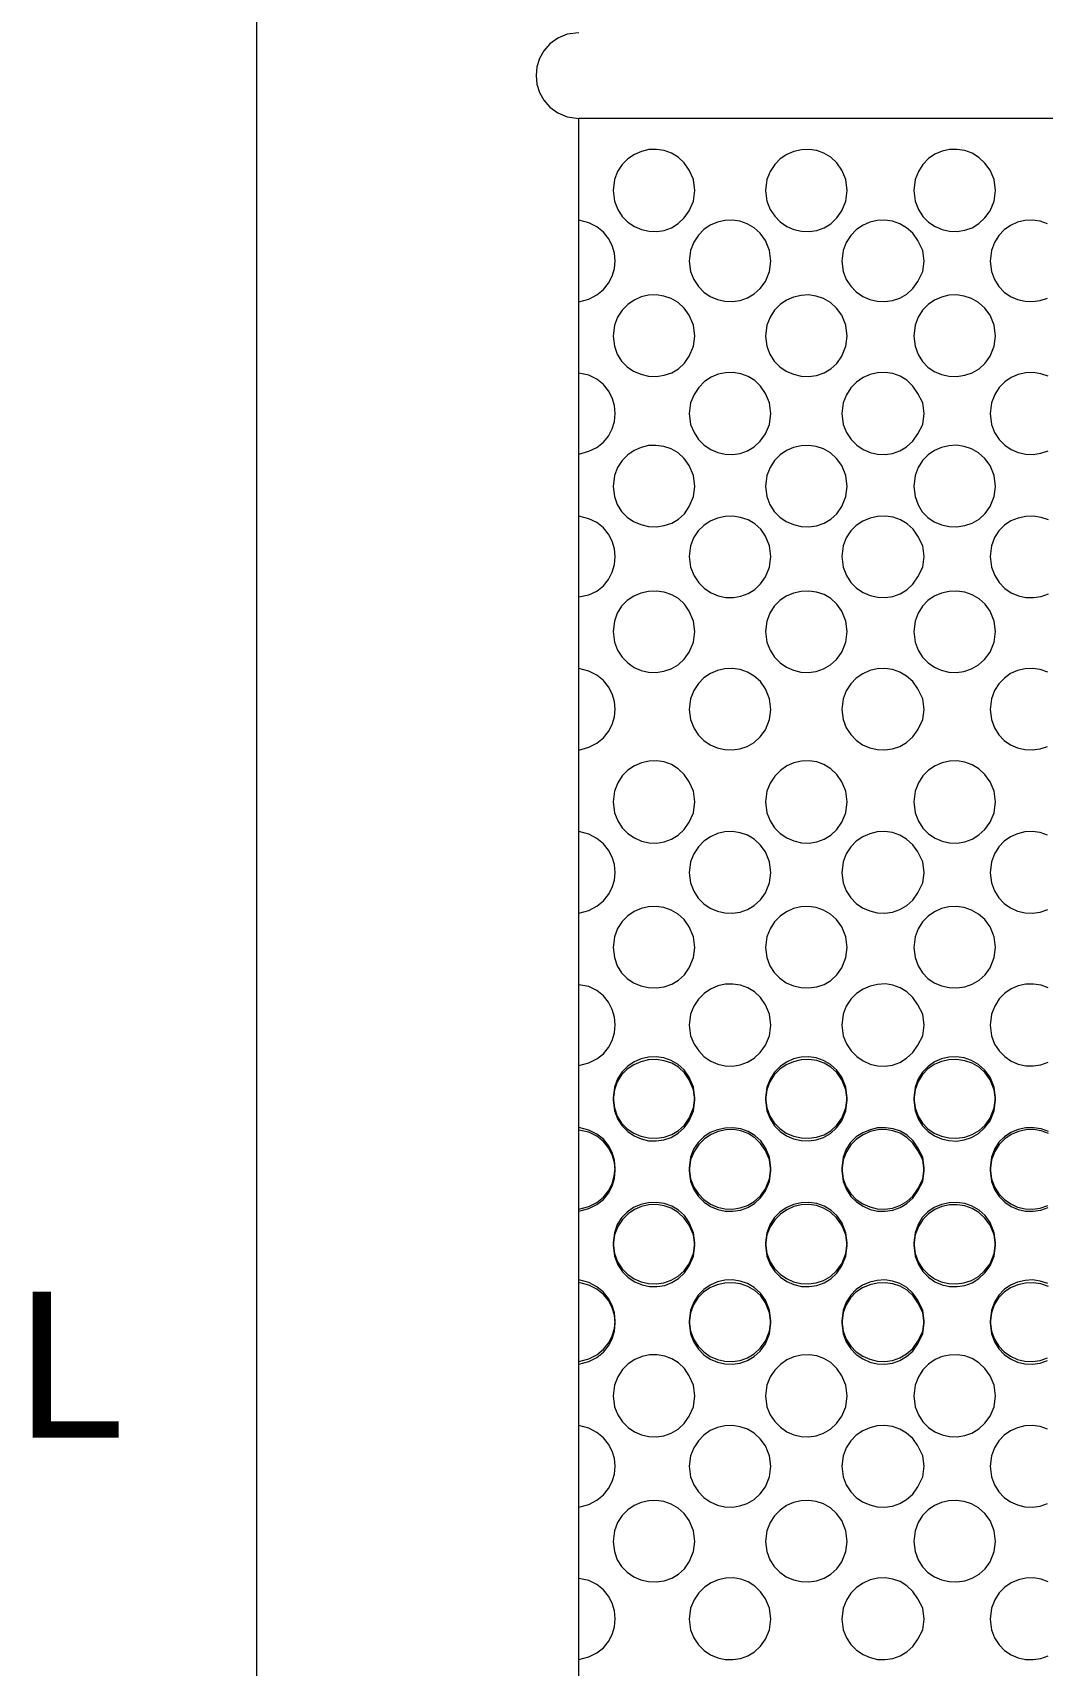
# Model space of a CAD drawing. Extents: x 0 to 239, y -13 to 254.
# Drawn here: x 70.7 to 120.5, y 114 to 194.6 of the extents above; entities that cross this region are included whole.
import ezdxf

# ---------------------------------------------------------------- set-up
doc = ezdxf.new("R2010")
doc.units = 0
doc.layers.add('GEOMETRY', color=7, linetype='Continuous')
doc.layers.add('TEXT', color=7, linetype='Continuous')

msp = doc.modelspace()

# ---------------------------------------------------------------- linework, layer by layer
at = {"layer": 'GEOMETRY', "lineweight": 13}
msp.add_lwpolyline([(81.693, 220.512), (81.693, 19.243)], dxfattribs=at)
at = {"layer": 'GEOMETRY', "lineweight": 20}
for points in [[(97.59, 194.573), (97.025, 194.505), (96.555, 194.296), (96.172, 194.015), (95.873, 193.676), (95.66, 193.295), (95.532, 192.885), (95.489, 192.461), (95.532, 192.036), (95.66, 191.626), (95.873, 191.245), (96.172, 190.906), (96.555, 190.624), (97.025, 190.414), (97.59, 190.347)], [(97.59, 190.348), (168.127, 190.348), (168.701, 190.439), (169.19, 190.641), (169.59, 190.935), (169.898, 191.3), (170.111, 191.719), (170.226, 192.171), (170.24, 192.637), (170.151, 193.098), (169.954, 193.535), (169.648, 193.928), (169.228, 194.258), (168.693, 194.505), (168.127, 194.574)], [(168.127, 190.348), (168.127, 24.864), (170.222, 24.864), (170.222, 19.244), (95.726, 19.244), (95.726, 24.864), (97.59, 24.864), (97.59, 190.348)], [(97.59, 181.303), (98.088, 181.435), (98.485, 181.639), (98.81, 181.903), (99.064, 182.214), (99.245, 182.561), (99.353, 182.932), (99.39, 183.315), (99.354, 183.697), (99.246, 184.068), (99.065, 184.415), (98.812, 184.726), (98.486, 184.989), (98.088, 185.193), (97.59, 185.326)], [(120.712, 185.149), (120.347, 185.273), (119.971, 185.325), (119.596, 185.307), (119.231, 185.221), (118.887, 185.068), (118.576, 184.851), (118.308, 184.571), (118.093, 184.23), (117.943, 183.829), (117.876, 183.299), (117.943, 182.799), (118.093, 182.399), (118.308, 182.058), (118.576, 181.778), (118.888, 181.561), (119.232, 181.409), (119.598, 181.323), (119.974, 181.306), (120.349, 181.358), (120.714, 181.482)], [(97.59, 173.786), (98.088, 173.921), (98.486, 174.111), (98.812, 174.367), (99.065, 174.676), (99.245, 175.024), (99.352, 175.4), (99.387, 175.789), (99.35, 176.178), (99.24, 176.555), (99.059, 176.907), (98.807, 177.22), (98.483, 177.482), (98.088, 177.678), (97.59, 177.776)], [(120.742, 177.621), (120.382, 177.751), (120.008, 177.81), (119.632, 177.797), (119.264, 177.716), (118.917, 177.566), (118.6, 177.35), (118.324, 177.068), (118.102, 176.722), (117.943, 176.314), (117.876, 175.782), (117.943, 175.248), (118.1, 174.845), (118.322, 174.503), (118.597, 174.224), (118.915, 174.01), (119.263, 173.86), (119.631, 173.779), (120.008, 173.766), (120.383, 173.823), (120.744, 173.952)], [(97.59, 166.738), (98.088, 166.836), (98.483, 167.031), (98.806, 167.291), (99.058, 167.604), (99.238, 167.956), (99.347, 168.334), (99.383, 168.725), (99.348, 169.115), (99.24, 169.491), (99.06, 169.841), (98.808, 170.15), (98.484, 170.406), (98.088, 170.595), (97.59, 170.727)], [(120.754, 170.538), (120.391, 170.665), (120.012, 170.722), (119.631, 170.71), (119.258, 170.631), (118.906, 170.486), (118.587, 170.275), (118.312, 170.001), (118.093, 169.664), (117.943, 169.265), (117.876, 168.732), (117.943, 168.201), (118.103, 167.79), (118.326, 167.444), (118.603, 167.162), (118.922, 166.945), (119.271, 166.797), (119.639, 166.716), (120.016, 166.705), (120.39, 166.765), (120.75, 166.896)], [(97.59, 159.187), (98.088, 159.321), (98.486, 159.524), (98.811, 159.787), (99.065, 160.098), (99.246, 160.445), (99.354, 160.816), (99.39, 161.199), (99.354, 161.582), (99.245, 161.953), (99.064, 162.3), (98.811, 162.612), (98.485, 162.875), (98.088, 163.079), (97.59, 163.212)], [(120.716, 163.033), (120.351, 163.157), (119.975, 163.21), (119.599, 163.193), (119.234, 163.107), (118.89, 162.955), (118.578, 162.738), (118.309, 162.458), (118.094, 162.116), (117.943, 161.715), (117.876, 161.183), (117.943, 160.685), (118.093, 160.285), (118.307, 159.944), (118.575, 159.663), (118.886, 159.446), (119.23, 159.293), (119.595, 159.207), (119.97, 159.189), (120.346, 159.241), (120.711, 159.364)], [(97.59, 151.138), (98.088, 151.272), (98.486, 151.477), (98.811, 151.74), (99.065, 152.052), (99.246, 152.398), (99.354, 152.768), (99.391, 153.15), (99.354, 153.532), (99.246, 153.903), (99.065, 154.249), (98.812, 154.56), (98.486, 154.824), (98.088, 155.029), (97.59, 155.162)], [(120.712, 154.987), (120.348, 155.111), (119.972, 155.163), (119.597, 155.145), (119.232, 155.059), (118.889, 154.906), (118.577, 154.689), (118.309, 154.409), (118.094, 154.068), (117.943, 153.667), (117.876, 153.134), (117.943, 152.636), (118.093, 152.235), (118.307, 151.893), (118.576, 151.613), (118.888, 151.396), (119.233, 151.244), (119.598, 151.158), (119.975, 151.141), (120.351, 151.193), (120.715, 151.318)], [(97.59, 143.621), (98.088, 143.756), (98.486, 143.948), (98.812, 144.204), (99.065, 144.513), (99.245, 144.862), (99.352, 145.237), (99.387, 145.625), (99.35, 146.014), (99.24, 146.391), (99.059, 146.742), (98.807, 147.055), (98.483, 147.317), (98.088, 147.515), (97.59, 147.612)], [(120.747, 147.453), (120.387, 147.584), (120.013, 147.644), (119.636, 147.632), (119.268, 147.552), (118.919, 147.403), (118.601, 147.187), (118.325, 146.905), (118.102, 146.559), (117.943, 146.149), (117.876, 145.617), (117.943, 145.086), (118.101, 144.683), (118.323, 144.34), (118.598, 144.061), (118.915, 143.846), (119.263, 143.696), (119.631, 143.615), (120.007, 143.601), (120.381, 143.659), (120.742, 143.788)], [(97.59, 136.54), (98.088, 136.671), (98.483, 136.866), (98.806, 137.126), (99.058, 137.439), (99.238, 137.791), (99.346, 138.169), (99.383, 138.56), (99.347, 138.95), (99.24, 139.327), (99.06, 139.676), (98.808, 139.985), (98.484, 140.241), (98.088, 140.429), (97.59, 140.562)], [(97.59, 136.44), (98.088, 136.574), (98.484, 136.763), (98.808, 137.018), (99.06, 137.327), (99.24, 137.677), (99.348, 138.053), (99.384, 138.443), (99.347, 138.834), (99.239, 139.212), (99.059, 139.564), (98.807, 139.876), (98.483, 140.136), (98.088, 140.331), (97.59, 140.429)], [(120.754, 140.374), (120.391, 140.5), (120.013, 140.557), (119.631, 140.545), (119.258, 140.466), (118.906, 140.321), (118.586, 140.11), (118.311, 139.836), (118.093, 139.499), (117.943, 139.1), (117.876, 138.567), (117.943, 138.035), (118.094, 137.634), (118.309, 137.292), (118.579, 137.012), (118.891, 136.796), (119.235, 136.644), (119.6, 136.558), (119.976, 136.541), (120.352, 136.594), (120.716, 136.718)], [(120.748, 140.272), (120.388, 140.403), (120.015, 140.463), (119.638, 140.452), (119.271, 140.371), (118.922, 140.222), (118.604, 140.006), (118.328, 139.725), (118.104, 139.378), (117.943, 138.969), (117.876, 138.434), (117.943, 137.902), (118.1, 137.501), (118.321, 137.162), (118.595, 136.886), (118.912, 136.673), (119.259, 136.525), (119.627, 136.445), (120.003, 136.432), (120.378, 136.489), (120.739, 136.616)], [(97.59, 129.023), (98.088, 129.156), (98.486, 129.36), (98.812, 129.624), (99.065, 129.935), (99.246, 130.282), (99.355, 130.652), (99.391, 131.035), (99.355, 131.417), (99.246, 131.787), (99.065, 132.134), (98.812, 132.446), (98.486, 132.71), (98.088, 132.916), (97.59, 133.048)], [(97.59, 128.89), (98.088, 129.023), (98.484, 129.219), (98.808, 129.48), (99.06, 129.792), (99.24, 130.144), (99.349, 130.521), (99.385, 130.911), (99.349, 131.301), (99.241, 131.677), (99.06, 132.026), (98.808, 132.335), (98.484, 132.592), (98.088, 132.782), (97.59, 132.915)], [(120.716, 132.868), (120.351, 132.992), (119.975, 133.045), (119.598, 133.027), (119.232, 132.942), (118.887, 132.79), (118.575, 132.573), (118.306, 132.293), (118.092, 131.952), (117.943, 131.551), (117.876, 131.018), (117.943, 130.521), (118.093, 130.12), (118.308, 129.779), (118.576, 129.499), (118.888, 129.282), (119.232, 129.129), (119.597, 129.043), (119.973, 129.025), (120.348, 129.077), (120.713, 129.201)], [(120.749, 132.727), (120.382, 132.853), (120, 132.908), (119.614, 132.894), (119.239, 132.811), (118.886, 132.661), (118.567, 132.446), (118.295, 132.166), (118.083, 131.823), (117.943, 131.417), (117.876, 130.92), (117.943, 130.387), (118.093, 129.987), (118.308, 129.645), (118.577, 129.365), (118.888, 129.148), (119.232, 128.996), (119.597, 128.91), (119.972, 128.892), (120.348, 128.944), (120.713, 129.068)], [(97.59, 121.84), (98.088, 121.973), (98.486, 122.178), (98.812, 122.442), (99.065, 122.753), (99.246, 123.1), (99.354, 123.47), (99.391, 123.852), (99.354, 124.234), (99.246, 124.605), (99.065, 124.951), (98.811, 125.263), (98.486, 125.527), (98.088, 125.732), (97.59, 125.864)], [(120.713, 125.687), (120.348, 125.811), (119.973, 125.863), (119.597, 125.845), (119.232, 125.759), (118.889, 125.607), (118.577, 125.39), (118.309, 125.11), (118.094, 124.769), (117.943, 124.368), (117.876, 123.868), (117.943, 123.337), (118.093, 122.937), (118.308, 122.596), (118.576, 122.316), (118.887, 122.098), (119.231, 121.946), (119.596, 121.859), (119.971, 121.841), (120.347, 121.893), (120.712, 122.017)], [(97.59, 114.324), (98.088, 114.457), (98.483, 114.646), (98.807, 114.901), (99.059, 115.21), (99.239, 115.56), (99.347, 115.936), (99.383, 116.327), (99.347, 116.718), (99.239, 117.096), (99.059, 117.448), (98.807, 117.761), (98.483, 118.021), (98.088, 118.214), (97.59, 118.314)], [(120.747, 118.156), (120.387, 118.287), (120.013, 118.347), (119.637, 118.335), (119.269, 118.254), (118.92, 118.105), (118.602, 117.889), (118.326, 117.607), (118.103, 117.26), (117.943, 116.851), (117.876, 116.32), (117.943, 115.788), (118.099, 115.387), (118.32, 115.048), (118.594, 114.771), (118.91, 114.558), (119.257, 114.411), (119.625, 114.329), (120.001, 114.316), (120.376, 114.373), (120.737, 114.5)]]:
    msp.add_lwpolyline(points, dxfattribs=at)
for points in [[(103.308, 186.789), (103.243, 187.322), (103.043, 187.788), (102.797, 188.146), (102.501, 188.426), (102.168, 188.63), (101.808, 188.759), (101.433, 188.816), (101.055, 188.802), (100.684, 188.718), (100.333, 188.567), (100.013, 188.351), (99.735, 188.07), (99.51, 187.726), (99.351, 187.322), (99.286, 186.789), (99.351, 186.257), (99.511, 185.852), (99.736, 185.509), (100.014, 185.228), (100.334, 185.011), (100.685, 184.86), (101.056, 184.777), (101.434, 184.763), (101.808, 184.82), (102.168, 184.95), (102.501, 185.154), (102.797, 185.434), (103.043, 185.791), (103.243, 186.257), (103.308, 186.789)], [(110.826, 186.789), (110.759, 187.322), (110.558, 187.788), (110.312, 188.149), (110.018, 188.43), (109.685, 188.634), (109.326, 188.762), (108.951, 188.817), (108.574, 188.801), (108.203, 188.715), (107.852, 188.562), (107.532, 188.345), (107.254, 188.064), (107.029, 187.723), (106.869, 187.322), (106.802, 186.789), (106.869, 186.257), (107.028, 185.857), (107.253, 185.516), (107.531, 185.235), (107.852, 185.018), (108.203, 184.865), (108.574, 184.78), (108.952, 184.763), (109.327, 184.818), (109.686, 184.946), (110.019, 185.15), (110.313, 185.431), (110.558, 185.791), (110.759, 186.257), (110.826, 186.789)], [(118.142, 186.789), (118.075, 187.322), (117.875, 187.788), (117.622, 188.143), (117.322, 188.422), (116.987, 188.626), (116.626, 188.757), (116.252, 188.817), (115.876, 188.805), (115.508, 188.724), (115.159, 188.575), (114.842, 188.359), (114.566, 188.077), (114.343, 187.731), (114.184, 187.322), (114.119, 186.789), (114.184, 186.257), (114.343, 185.848), (114.566, 185.502), (114.842, 185.22), (115.16, 185.004), (115.509, 184.856), (115.877, 184.775), (116.254, 184.763), (116.628, 184.823), (116.988, 184.954), (117.324, 185.158), (117.623, 185.437), (117.875, 185.791), (118.075, 186.257), (118.142, 186.789)], [(107.068, 183.299), (107.002, 183.829), (106.801, 184.329), (106.544, 184.676), (106.242, 184.947), (105.904, 185.145), (105.543, 185.27), (105.169, 185.324), (104.793, 185.308), (104.426, 185.224), (104.079, 185.073), (103.763, 184.857), (103.489, 184.577), (103.267, 184.233), (103.109, 183.829), (103.044, 183.299), (103.109, 182.799), (103.267, 182.395), (103.489, 182.052), (103.763, 181.772), (104.08, 181.556), (104.427, 181.406), (104.795, 181.322), (105.171, 181.307), (105.545, 181.361), (105.906, 181.486), (106.243, 181.683), (106.545, 181.954), (106.801, 182.3), (107.002, 182.799), (107.068, 183.299)], [(114.617, 183.299), (114.551, 183.829), (114.318, 184.329), (114.063, 184.68), (113.761, 184.953), (113.424, 185.15), (113.062, 185.273), (112.686, 185.324), (112.309, 185.305), (111.94, 185.218), (111.592, 185.065), (111.275, 184.847), (111.001, 184.568), (110.781, 184.228), (110.626, 183.829), (110.558, 183.299), (110.626, 182.799), (110.781, 182.401), (111.002, 182.061), (111.276, 181.782), (111.593, 181.565), (111.941, 181.412), (112.31, 181.325), (112.687, 181.306), (113.063, 181.358), (113.424, 181.481), (113.762, 181.678), (114.063, 181.95), (114.318, 182.3), (114.551, 182.799), (114.617, 183.299)], [(103.308, 179.607), (103.243, 180.139), (103.043, 180.638), (102.789, 180.984), (102.488, 181.255), (102.152, 181.453), (101.791, 181.579), (101.416, 181.633), (101.039, 181.618), (100.671, 181.535), (100.323, 181.384), (100.006, 181.168), (99.731, 180.888), (99.509, 180.544), (99.351, 180.139), (99.286, 179.607), (99.351, 179.11), (99.49, 178.708), (99.703, 178.367), (99.977, 178.088), (100.299, 177.872), (100.657, 177.721), (101.036, 177.636), (101.424, 177.619), (101.808, 177.672), (102.175, 177.796), (102.512, 177.992), (102.806, 178.263), (103.043, 178.609), (103.243, 179.11), (103.308, 179.607)], [(110.826, 179.607), (110.759, 180.139), (110.558, 180.638), (110.304, 180.989), (110.003, 181.262), (109.666, 181.459), (109.304, 181.582), (108.929, 181.634), (108.552, 181.615), (108.183, 181.528), (107.835, 181.375), (107.518, 181.157), (107.244, 180.878), (107.024, 180.537), (106.869, 180.139), (106.802, 179.607), (106.869, 179.11), (107.011, 178.71), (107.226, 178.37), (107.5, 178.09), (107.822, 177.873), (108.177, 177.721), (108.554, 177.635), (108.94, 177.617), (109.322, 177.668), (109.688, 177.792), (110.024, 177.988), (110.318, 178.26), (110.558, 178.609), (110.759, 179.11), (110.826, 179.607)], [(118.142, 179.607), (118.075, 180.139), (117.875, 180.638), (117.609, 180.987), (117.299, 181.26), (116.956, 181.458), (116.591, 181.582), (116.215, 181.634), (115.839, 181.617), (115.473, 181.531), (115.129, 181.379), (114.817, 181.161), (114.548, 180.881), (114.334, 180.54), (114.184, 180.139), (114.119, 179.607), (114.184, 179.11), (114.323, 178.704), (114.535, 178.36), (114.806, 178.08), (115.125, 177.865), (115.479, 177.715), (115.855, 177.633), (116.24, 177.618), (116.623, 177.673), (116.99, 177.798), (117.33, 177.995), (117.629, 178.265), (117.875, 178.609), (118.075, 179.11), (118.142, 179.607)], [(107.068, 175.782), (107.002, 176.314), (106.801, 176.781), (106.56, 177.132), (106.269, 177.41), (105.94, 177.614), (105.584, 177.747), (105.212, 177.808), (104.835, 177.799), (104.466, 177.721), (104.114, 177.574), (103.791, 177.359), (103.508, 177.077), (103.277, 176.728), (103.109, 176.314), (103.044, 175.782), (103.109, 175.248), (103.276, 174.846), (103.504, 174.503), (103.782, 174.224), (104.099, 174.008), (104.445, 173.857), (104.81, 173.774), (105.183, 173.76), (105.554, 173.817), (105.911, 173.946), (106.245, 174.149), (106.545, 174.428), (106.801, 174.784), (107.002, 175.248), (107.068, 175.782)], [(114.617, 175.782), (114.551, 176.314), (114.318, 176.781), (114.07, 177.142), (113.773, 177.424), (113.44, 177.627), (113.081, 177.756), (112.707, 177.811), (112.331, 177.794), (111.962, 177.709), (111.612, 177.556), (111.292, 177.338), (111.013, 177.057), (110.788, 176.715), (110.626, 176.314), (110.558, 175.782), (110.626, 175.248), (110.794, 174.851), (111.022, 174.511), (111.299, 174.232), (111.616, 174.014), (111.961, 173.862), (112.325, 173.776), (112.697, 173.759), (113.067, 173.813), (113.424, 173.94), (113.759, 174.143), (114.06, 174.424), (114.318, 174.784), (114.551, 175.248), (114.617, 175.782)], [(103.308, 172.189), (103.243, 172.723), (103.043, 173.222), (102.789, 173.568), (102.489, 173.839), (102.152, 174.036), (101.791, 174.162), (101.416, 174.216), (101.039, 174.201), (100.671, 174.118), (100.323, 173.967), (100.006, 173.751), (99.731, 173.471), (99.509, 173.128), (99.351, 172.723), (99.286, 172.189), (99.351, 171.693), (99.49, 171.292), (99.703, 170.951), (99.977, 170.672), (100.299, 170.456), (100.656, 170.305), (101.035, 170.22), (101.423, 170.203), (101.807, 170.256), (102.174, 170.38), (102.511, 170.576), (102.805, 170.846), (103.043, 171.192), (103.243, 171.693), (103.308, 172.189)], [(110.826, 172.189), (110.759, 172.723), (110.558, 173.222), (110.305, 173.572), (110.004, 173.845), (109.667, 174.042), (109.305, 174.165), (108.93, 174.216), (108.552, 174.198), (108.183, 174.111), (107.834, 173.958), (107.517, 173.741), (107.243, 173.461), (107.023, 173.121), (106.869, 172.723), (106.802, 172.189), (106.869, 171.693), (107.012, 171.293), (107.227, 170.953), (107.501, 170.673), (107.822, 170.457), (108.178, 170.305), (108.554, 170.219), (108.94, 170.201), (109.322, 170.252), (109.687, 170.375), (110.024, 170.572), (110.318, 170.843), (110.558, 171.192), (110.759, 171.693), (110.826, 172.189)], [(118.142, 172.189), (118.075, 172.723), (117.875, 173.222), (117.609, 173.571), (117.299, 173.843), (116.956, 174.041), (116.591, 174.165), (116.215, 174.217), (115.839, 174.2), (115.473, 174.114), (115.128, 173.962), (114.816, 173.745), (114.548, 173.465), (114.334, 173.123), (114.184, 172.723), (114.119, 172.189), (114.184, 171.693), (114.323, 171.287), (114.534, 170.944), (114.805, 170.664), (115.124, 170.449), (115.478, 170.299), (115.854, 170.217), (116.24, 170.202), (116.623, 170.257), (116.991, 170.382), (117.331, 170.579), (117.63, 170.848), (117.875, 171.192), (118.075, 171.693), (118.142, 172.189)], [(107.068, 168.732), (107.002, 169.265), (106.801, 169.73), (106.564, 170.074), (106.272, 170.344), (105.939, 170.54), (105.575, 170.665), (105.195, 170.72), (104.811, 170.706), (104.434, 170.625), (104.078, 170.478), (103.755, 170.267), (103.477, 169.994), (103.258, 169.659), (103.109, 169.265), (103.044, 168.732), (103.109, 168.201), (103.277, 167.785), (103.509, 167.436), (103.792, 167.154), (104.116, 166.939), (104.469, 166.792), (104.84, 166.714), (105.217, 166.706), (105.59, 166.769), (105.945, 166.902), (106.273, 167.107), (106.562, 167.384), (106.801, 167.735), (107.002, 168.201), (107.068, 168.732)], [(114.617, 168.732), (114.551, 169.265), (114.318, 169.73), (114.079, 170.077), (113.787, 170.348), (113.454, 170.544), (113.092, 170.668), (112.714, 170.722), (112.331, 170.707), (111.956, 170.624), (111.601, 170.476), (111.279, 170.264), (111.001, 169.991), (110.779, 169.657), (110.626, 169.265), (110.558, 168.732), (110.626, 168.201), (110.787, 167.8), (111.012, 167.457), (111.291, 167.176), (111.611, 166.958), (111.962, 166.806), (112.332, 166.72), (112.71, 166.704), (113.085, 166.759), (113.444, 166.888), (113.777, 167.092), (114.072, 167.373), (114.318, 167.735), (114.551, 168.201), (114.617, 168.732)], [(103.308, 165.041), (103.243, 165.538), (103.043, 166.038), (102.805, 166.384), (102.511, 166.654), (102.174, 166.85), (101.807, 166.974), (101.424, 167.027), (101.036, 167.01), (100.657, 166.926), (100.3, 166.775), (99.979, 166.559), (99.704, 166.28), (99.491, 165.939), (99.351, 165.538), (99.286, 165.041), (99.351, 164.51), (99.509, 164.106), (99.73, 163.762), (100.005, 163.482), (100.321, 163.265), (100.669, 163.114), (101.036, 163.031), (101.413, 163.015), (101.787, 163.069), (102.149, 163.194), (102.486, 163.392), (102.788, 163.663), (103.043, 164.009), (103.243, 164.51), (103.308, 165.041)], [(110.826, 165.041), (110.759, 165.538), (110.558, 166.038), (110.318, 166.387), (110.023, 166.658), (109.687, 166.855), (109.322, 166.978), (108.94, 167.03), (108.555, 167.012), (108.178, 166.926), (107.823, 166.774), (107.502, 166.557), (107.227, 166.278), (107.012, 165.938), (106.869, 165.538), (106.802, 165.041), (106.869, 164.51), (107.023, 164.112), (107.243, 163.772), (107.517, 163.492), (107.834, 163.274), (108.182, 163.121), (108.551, 163.034), (108.928, 163.015), (109.304, 163.066), (109.666, 163.189), (110.003, 163.386), (110.304, 163.659), (110.558, 164.009), (110.759, 164.51), (110.826, 165.041)], [(118.142, 165.041), (118.075, 165.538), (117.875, 166.038), (117.629, 166.382), (117.329, 166.651), (116.99, 166.848), (116.622, 166.973), (116.24, 167.028), (115.855, 167.014), (115.479, 166.931), (115.126, 166.782), (114.807, 166.567), (114.536, 166.287), (114.324, 165.944), (114.184, 165.538), (114.119, 165.041), (114.184, 164.51), (114.333, 164.11), (114.547, 163.769), (114.815, 163.488), (115.127, 163.271), (115.471, 163.118), (115.836, 163.032), (116.212, 163.014), (116.588, 163.065), (116.953, 163.189), (117.297, 163.386), (117.608, 163.659), (117.875, 164.009), (118.075, 164.51), (118.142, 165.041)], [(107.068, 161.183), (107.002, 161.715), (106.801, 162.213), (106.546, 162.559), (106.245, 162.831), (105.909, 163.029), (105.548, 163.155), (105.174, 163.209), (104.797, 163.194), (104.429, 163.111), (104.082, 162.96), (103.764, 162.744), (103.489, 162.464), (103.267, 162.12), (103.109, 161.715), (103.044, 161.183), (103.109, 160.685), (103.266, 160.281), (103.488, 159.938), (103.762, 159.658), (104.078, 159.441), (104.425, 159.29), (104.792, 159.206), (105.168, 159.19), (105.543, 159.244), (105.904, 159.368), (106.242, 159.566), (106.544, 159.837), (106.801, 160.184), (107.002, 160.685), (107.068, 161.183)], [(114.617, 161.183), (114.551, 161.715), (114.318, 162.213), (114.063, 162.564), (113.761, 162.837), (113.424, 163.035), (113.062, 163.158), (112.687, 163.21), (112.31, 163.191), (111.942, 163.104), (111.594, 162.951), (111.278, 162.734), (111.003, 162.454), (110.782, 162.114), (110.626, 161.715), (110.558, 161.183), (110.626, 160.685), (110.781, 160.286), (111.001, 159.946), (111.275, 159.667), (111.591, 159.449), (111.94, 159.296), (112.308, 159.209), (112.686, 159.19), (113.061, 159.241), (113.423, 159.364), (113.761, 159.561), (114.063, 159.834), (114.318, 160.184), (114.551, 160.685), (114.617, 161.183)], [(103.308, 156.627), (103.243, 157.158), (103.043, 157.625), (102.797, 157.983), (102.501, 158.263), (102.168, 158.467), (101.808, 158.596), (101.434, 158.654), (101.056, 158.64), (100.686, 158.557), (100.336, 158.406), (100.015, 158.189), (99.737, 157.908), (99.512, 157.563), (99.351, 157.158), (99.286, 156.627), (99.351, 156.094), (99.511, 155.69), (99.735, 155.346), (100.014, 155.065), (100.334, 154.848), (100.685, 154.697), (101.056, 154.613), (101.434, 154.599), (101.809, 154.656), (102.168, 154.786), (102.502, 154.99), (102.797, 155.27), (103.043, 155.628), (103.243, 156.094), (103.308, 156.627)], [(110.826, 156.627), (110.759, 157.158), (110.558, 157.625), (110.313, 157.986), (110.018, 158.267), (109.685, 158.471), (109.326, 158.599), (108.952, 158.654), (108.574, 158.638), (108.204, 158.553), (107.853, 158.4), (107.533, 158.182), (107.254, 157.901), (107.029, 157.559), (106.869, 157.158), (106.802, 156.627), (106.869, 156.094), (107.028, 155.694), (107.252, 155.352), (107.531, 155.072), (107.852, 154.854), (108.203, 154.701), (108.574, 154.616), (108.952, 154.599), (109.327, 154.654), (109.687, 154.783), (110.019, 154.986), (110.314, 155.267), (110.558, 155.628), (110.759, 156.094), (110.826, 156.627)], [(118.142, 156.627), (118.075, 157.158), (117.875, 157.625), (117.623, 157.979), (117.324, 158.258), (116.989, 158.462), (116.628, 158.594), (116.254, 158.653), (115.878, 158.642), (115.509, 158.561), (115.161, 158.412), (114.843, 158.196), (114.566, 157.914), (114.343, 157.568), (114.184, 157.158), (114.119, 156.627), (114.184, 156.094), (114.343, 155.684), (114.566, 155.338), (114.842, 155.056), (115.16, 154.84), (115.509, 154.692), (115.878, 154.611), (116.254, 154.6), (116.629, 154.659), (116.989, 154.791), (117.324, 154.995), (117.623, 155.274), (117.875, 155.628), (118.075, 156.094), (118.142, 156.627)], [(107.068, 153.134), (107.002, 153.667), (106.801, 154.166), (106.544, 154.513), (106.242, 154.785), (105.905, 154.983), (105.544, 155.108), (105.17, 155.162), (104.794, 155.146), (104.428, 155.062), (104.081, 154.911), (103.764, 154.695), (103.49, 154.414), (103.268, 154.071), (103.109, 153.667), (103.044, 153.134), (103.109, 152.636), (103.267, 152.231), (103.488, 151.887), (103.763, 151.607), (104.08, 151.391), (104.428, 151.24), (104.796, 151.157), (105.173, 151.142), (105.548, 151.196), (105.909, 151.322), (106.245, 151.519), (106.546, 151.791), (106.801, 152.137), (107.002, 152.636), (107.068, 153.134)], [(114.617, 153.134), (114.551, 153.667), (114.318, 154.166), (114.062, 154.517), (113.761, 154.79), (113.423, 154.987), (113.062, 155.111), (112.687, 155.162), (112.31, 155.143), (111.942, 155.056), (111.594, 154.903), (111.278, 154.686), (111.003, 154.406), (110.782, 154.066), (110.626, 153.667), (110.558, 153.134), (110.626, 152.636), (110.781, 152.237), (111.001, 151.897), (111.275, 151.618), (111.592, 151.4), (111.941, 151.247), (112.31, 151.16), (112.687, 151.141), (113.063, 151.193), (113.425, 151.316), (113.763, 151.513), (114.064, 151.786), (114.318, 152.137), (114.551, 152.636), (114.617, 153.134)], [(103.308, 149.445), (103.243, 149.973), (103.043, 150.473), (102.789, 150.819), (102.488, 151.09), (102.152, 151.288), (101.791, 151.414), (101.416, 151.468), (101.039, 151.453), (100.671, 151.369), (100.323, 151.219), (100.006, 151.003), (99.73, 150.722), (99.509, 150.378), (99.351, 149.973), (99.286, 149.445), (99.351, 148.944), (99.489, 148.543), (99.702, 148.203), (99.976, 147.924), (100.299, 147.708), (100.657, 147.557), (101.037, 147.473), (101.426, 147.456), (101.81, 147.509), (102.178, 147.632), (102.514, 147.828), (102.807, 148.099), (103.043, 148.445), (103.243, 148.944), (103.308, 149.445)], [(110.826, 149.445), (110.759, 149.973), (110.558, 150.473), (110.304, 150.824), (110.004, 151.097), (109.666, 151.294), (109.305, 151.417), (108.929, 151.468), (108.551, 151.45), (108.183, 151.363), (107.834, 151.209), (107.517, 150.992), (107.243, 150.712), (107.023, 150.371), (106.869, 149.973), (106.802, 149.445), (106.869, 148.944), (107.011, 148.545), (107.226, 148.205), (107.501, 147.925), (107.822, 147.709), (108.178, 147.557), (108.556, 147.471), (108.942, 147.453), (109.324, 147.505), (109.69, 147.628), (110.026, 147.824), (110.319, 148.096), (110.558, 148.445), (110.759, 148.944), (110.826, 149.445)], [(118.142, 149.445), (118.075, 149.973), (117.875, 150.473), (117.609, 150.822), (117.299, 151.095), (116.956, 151.293), (116.591, 151.417), (116.215, 151.469), (115.839, 151.451), (115.473, 151.366), (115.128, 151.213), (114.816, 150.996), (114.548, 150.716), (114.334, 150.374), (114.184, 149.973), (114.119, 149.445), (114.184, 148.944), (114.324, 148.538), (114.536, 148.195), (114.807, 147.915), (115.126, 147.7), (115.48, 147.551), (115.855, 147.469), (116.241, 147.454), (116.623, 147.51), (116.991, 147.635), (117.33, 147.832), (117.629, 148.101), (117.875, 148.445), (118.075, 148.944), (118.142, 149.445)], [(107.068, 145.617), (107.002, 146.149), (106.801, 146.616), (106.554, 146.974), (106.258, 147.253), (105.925, 147.457), (105.565, 147.587), (105.191, 147.644), (104.814, 147.631), (104.444, 147.547), (104.093, 147.397), (103.773, 147.18), (103.495, 146.899), (103.27, 146.555), (103.109, 146.149), (103.044, 145.617), (103.109, 145.086), (103.277, 144.683), (103.506, 144.34), (103.784, 144.06), (104.101, 143.843), (104.447, 143.692), (104.811, 143.609), (105.183, 143.595), (105.553, 143.652), (105.91, 143.781), (106.244, 143.985), (106.545, 144.264), (106.801, 144.621), (107.002, 145.086), (107.068, 145.617)], [(114.617, 145.617), (114.551, 146.149), (114.318, 146.616), (114.072, 146.977), (113.777, 147.258), (113.444, 147.462), (113.084, 147.59), (112.71, 147.645), (112.331, 147.628), (111.961, 147.543), (111.61, 147.39), (111.289, 147.172), (111.011, 146.892), (110.786, 146.55), (110.626, 146.149), (110.558, 145.617), (110.626, 145.086), (110.795, 144.689), (111.023, 144.349), (111.3, 144.069), (111.616, 143.851), (111.961, 143.698), (112.324, 143.612), (112.696, 143.595), (113.065, 143.648), (113.422, 143.776), (113.757, 143.979), (114.059, 144.26), (114.318, 144.621), (114.551, 145.086), (114.617, 145.617)], [(103.308, 142.028), (103.243, 142.56), (103.043, 143.057), (102.788, 143.403), (102.487, 143.675), (102.15, 143.873), (101.789, 143.999), (101.416, 144.053), (101.039, 144.038), (100.672, 143.955), (100.324, 143.804), (100.008, 143.588), (99.732, 143.308), (99.51, 142.964), (99.351, 142.56), (99.286, 142.028), (99.351, 141.529), (99.491, 141.127), (99.704, 140.786), (99.978, 140.507), (100.3, 140.291), (100.657, 140.14), (101.036, 140.056), (101.424, 140.039), (101.808, 140.092), (102.174, 140.216), (102.511, 140.412), (102.805, 140.682), (103.043, 141.029), (103.243, 141.529), (103.308, 142.028)], [(103.308, 141.927), (103.243, 142.426), (103.043, 142.924), (102.806, 143.27), (102.513, 143.54), (102.176, 143.737), (101.809, 143.861), (101.425, 143.914), (101.037, 143.897), (100.658, 143.813), (100.301, 143.662), (99.978, 143.446), (99.704, 143.168), (99.491, 142.827), (99.351, 142.426), (99.286, 141.927), (99.351, 141.395), (99.51, 140.99), (99.732, 140.647), (100.007, 140.366), (100.324, 140.15), (100.672, 140), (101.039, 139.916), (101.415, 139.901), (101.789, 139.955), (102.15, 140.081), (102.487, 140.279), (102.788, 140.55), (103.043, 140.897), (103.243, 141.395), (103.308, 141.927)], [(110.826, 142.028), (110.759, 142.56), (110.558, 143.057), (110.304, 143.408), (110.003, 143.681), (109.666, 143.879), (109.304, 144.002), (108.93, 144.053), (108.553, 144.035), (108.184, 143.948), (107.836, 143.795), (107.52, 143.578), (107.245, 143.298), (107.025, 142.958), (106.869, 142.56), (106.802, 142.028), (106.869, 141.529), (107.012, 141.129), (107.228, 140.789), (107.502, 140.509), (107.823, 140.293), (108.179, 140.14), (108.555, 140.054), (108.941, 140.036), (109.322, 140.088), (109.687, 140.211), (110.023, 140.408), (110.318, 140.68), (110.558, 141.029), (110.759, 141.529), (110.826, 142.028)], [(110.826, 141.927), (110.759, 142.426), (110.558, 142.924), (110.319, 143.272), (110.026, 143.544), (109.69, 143.741), (109.325, 143.864), (108.943, 143.916), (108.557, 143.898), (108.179, 143.812), (107.824, 143.66), (107.502, 143.444), (107.227, 143.165), (107.012, 142.825), (106.869, 142.426), (106.802, 141.927), (106.869, 141.395), (107.024, 140.997), (107.244, 140.656), (107.518, 140.377), (107.835, 140.159), (108.184, 140.006), (108.552, 139.919), (108.93, 139.901), (109.305, 139.952), (109.666, 140.075), (110.003, 140.273), (110.304, 140.546), (110.558, 140.897), (110.759, 141.395), (110.826, 141.927)], [(118.142, 142.028), (118.075, 142.56), (117.875, 143.057), (117.608, 143.407), (117.298, 143.68), (116.955, 143.878), (116.59, 144.002), (116.215, 144.054), (115.839, 144.037), (115.474, 143.951), (115.13, 143.798), (114.819, 143.581), (114.55, 143.301), (114.335, 142.96), (114.184, 142.56), (114.119, 142.028), (114.184, 141.529), (114.324, 141.123), (114.536, 140.779), (114.807, 140.5), (115.126, 140.284), (115.479, 140.135), (115.855, 140.052), (116.24, 140.038), (116.623, 140.093), (116.99, 140.218), (117.329, 140.415), (117.629, 140.685), (117.875, 141.029), (118.075, 141.529), (118.142, 142.028)], [(118.142, 141.927), (118.075, 142.426), (117.875, 142.924), (117.63, 143.268), (117.331, 143.537), (116.991, 143.734), (116.624, 143.86), (116.241, 143.915), (115.856, 143.9), (115.48, 143.818), (115.126, 143.669), (114.807, 143.454), (114.535, 143.174), (114.324, 142.831), (114.184, 142.426), (114.119, 141.927), (114.184, 141.395), (114.334, 140.994), (114.549, 140.653), (114.818, 140.373), (115.129, 140.156), (115.473, 140.003), (115.839, 139.917), (116.214, 139.9), (116.59, 139.952), (116.955, 140.076), (117.298, 140.274), (117.608, 140.547), (117.875, 140.897), (118.075, 141.395), (118.142, 141.927)], [(107.068, 138.567), (107.002, 139.1), (106.801, 139.565), (106.565, 139.909), (106.275, 140.179), (105.941, 140.375), (105.578, 140.5), (105.197, 140.554), (104.811, 140.54), (104.434, 140.459), (104.077, 140.312), (103.754, 140.101), (103.476, 139.828), (103.257, 139.493), (103.109, 139.1), (103.044, 138.567), (103.109, 138.035), (103.268, 137.63), (103.491, 137.287), (103.766, 137.007), (104.083, 136.791), (104.431, 136.641), (104.798, 136.557), (105.174, 136.542), (105.548, 136.597), (105.909, 136.723), (106.245, 136.921), (106.546, 137.192), (106.801, 137.539), (107.002, 138.035), (107.068, 138.567)], [(107.068, 138.434), (107.002, 138.969), (106.801, 139.433), (106.561, 139.784), (106.271, 140.061), (105.943, 140.266), (105.588, 140.399), (105.216, 140.462), (104.84, 140.453), (104.47, 140.376), (104.118, 140.229), (103.794, 140.014), (103.511, 139.732), (103.279, 139.383), (103.109, 138.969), (103.044, 138.434), (103.109, 137.902), (103.271, 137.501), (103.498, 137.162), (103.776, 136.886), (104.096, 136.673), (104.447, 136.526), (104.816, 136.445), (105.193, 136.432), (105.566, 136.489), (105.925, 136.617), (106.258, 136.816), (106.554, 137.09), (106.801, 137.438), (107.002, 137.902), (107.068, 138.434)], [(114.617, 138.567), (114.551, 139.1), (114.318, 139.565), (114.079, 139.912), (113.787, 140.183), (113.454, 140.379), (113.093, 140.503), (112.714, 140.557), (112.331, 140.542), (111.956, 140.459), (111.601, 140.311), (111.279, 140.099), (111, 139.826), (110.779, 139.492), (110.626, 139.1), (110.558, 138.567), (110.626, 138.035), (110.782, 137.636), (111.004, 137.296), (111.278, 137.017), (111.595, 136.8), (111.943, 136.647), (112.311, 136.56), (112.689, 136.542), (113.063, 136.593), (113.425, 136.717), (113.762, 136.914), (114.063, 137.187), (114.318, 137.539), (114.551, 138.035), (114.617, 138.567)], [(114.617, 138.434), (114.551, 138.969), (114.318, 139.433), (114.071, 139.794), (113.776, 140.076), (113.443, 140.28), (113.084, 140.408), (112.71, 140.464), (112.333, 140.448), (111.963, 140.362), (111.612, 140.21), (111.292, 139.992), (111.013, 139.711), (110.788, 139.37), (110.626, 138.969), (110.558, 138.434), (110.626, 137.902), (110.788, 137.506), (111.014, 137.169), (111.293, 136.893), (111.612, 136.679), (111.962, 136.529), (112.331, 136.446), (112.708, 136.431), (113.081, 136.485), (113.44, 136.612), (113.773, 136.811), (114.07, 137.086), (114.318, 137.438), (114.551, 137.902), (114.617, 138.434)], [(103.308, 134.877), (103.243, 135.373), (103.043, 135.874), (102.806, 136.22), (102.512, 136.491), (102.175, 136.687), (101.808, 136.811), (101.424, 136.864), (101.036, 136.847), (100.656, 136.763), (100.299, 136.612), (99.977, 136.395), (99.703, 136.116), (99.49, 135.775), (99.351, 135.373), (99.286, 134.877), (99.351, 134.345), (99.509, 133.941), (99.73, 133.597), (100.005, 133.317), (100.322, 133.101), (100.67, 132.95), (101.037, 132.867), (101.414, 132.851), (101.788, 132.905), (102.149, 133.031), (102.486, 133.228), (102.788, 133.499), (103.043, 133.845), (103.243, 134.345), (103.308, 134.877)], [(103.308, 134.742), (103.243, 135.275), (103.043, 135.741), (102.788, 136.097), (102.488, 136.376), (102.154, 136.579), (101.796, 136.707), (101.425, 136.764), (101.052, 136.75), (100.687, 136.667), (100.341, 136.517), (100.023, 136.301), (99.746, 136.021), (99.518, 135.678), (99.351, 135.275), (99.286, 134.742), (99.351, 134.211), (99.52, 133.796), (99.752, 133.447), (100.036, 133.165), (100.36, 132.95), (100.713, 132.804), (101.084, 132.726), (101.461, 132.718), (101.833, 132.78), (102.188, 132.914), (102.516, 133.119), (102.805, 133.396), (103.043, 133.746), (103.243, 134.211), (103.308, 134.742)], [(110.826, 134.877), (110.759, 135.373), (110.558, 135.874), (110.319, 136.223), (110.025, 136.495), (109.689, 136.692), (109.324, 136.815), (108.941, 136.867), (108.555, 136.849), (108.178, 136.763), (107.822, 136.61), (107.5, 136.393), (107.226, 136.114), (107.011, 135.773), (106.869, 135.373), (106.802, 134.877), (106.869, 134.345), (107.023, 133.947), (107.243, 133.607), (107.517, 133.328), (107.834, 133.11), (108.182, 132.957), (108.551, 132.87), (108.929, 132.851), (109.304, 132.902), (109.666, 133.025), (110.003, 133.222), (110.304, 133.495), (110.558, 133.845), (110.759, 134.345), (110.826, 134.877)], [(110.826, 134.742), (110.759, 135.275), (110.558, 135.741), (110.301, 136.102), (110, 136.382), (109.666, 136.585), (109.308, 136.712), (108.938, 136.766), (108.565, 136.748), (108.201, 136.662), (107.856, 136.509), (107.539, 136.292), (107.262, 136.012), (107.035, 135.673), (106.869, 135.275), (106.802, 134.742), (106.869, 134.211), (107.029, 133.81), (107.255, 133.468), (107.533, 133.187), (107.854, 132.969), (108.205, 132.817), (108.575, 132.731), (108.953, 132.715), (109.327, 132.77), (109.686, 132.899), (110.019, 133.103), (110.313, 133.385), (110.558, 133.746), (110.759, 134.211), (110.826, 134.742)], [(118.142, 134.877), (118.075, 135.373), (117.875, 135.874), (117.63, 136.218), (117.331, 136.488), (116.991, 136.685), (116.623, 136.81), (116.241, 136.865), (115.855, 136.851), (115.479, 136.768), (115.125, 136.618), (114.806, 136.403), (114.534, 136.123), (114.323, 135.779), (114.184, 135.373), (114.119, 134.877), (114.184, 134.345), (114.334, 133.945), (114.548, 133.604), (114.816, 133.324), (115.127, 133.107), (115.471, 132.954), (115.837, 132.868), (116.213, 132.85), (116.589, 132.902), (116.954, 133.026), (117.297, 133.223), (117.608, 133.496), (117.875, 133.845), (118.075, 134.345), (118.142, 134.877)], [(118.142, 134.742), (118.075, 135.275), (117.875, 135.741), (117.622, 136.094), (117.321, 136.371), (116.984, 136.573), (116.623, 136.701), (116.248, 136.759), (115.871, 136.746), (115.503, 136.664), (115.155, 136.515), (114.837, 136.3), (114.563, 136.021), (114.341, 135.679), (114.184, 135.275), (114.119, 134.742), (114.184, 134.211), (114.343, 133.803), (114.565, 133.457), (114.841, 133.176), (115.159, 132.959), (115.507, 132.81), (115.875, 132.728), (116.252, 132.716), (116.626, 132.775), (116.987, 132.906), (117.322, 133.111), (117.622, 133.39), (117.875, 133.746), (118.075, 134.211), (118.142, 134.742)], [(107.068, 131.018), (107.002, 131.551), (106.801, 132.05), (106.547, 132.395), (106.246, 132.666), (105.91, 132.864), (105.548, 132.989), (105.173, 133.044), (104.796, 133.029), (104.428, 132.946), (104.08, 132.795), (103.763, 132.579), (103.488, 132.299), (103.266, 131.956), (103.109, 131.551), (103.044, 131.018), (103.109, 130.521), (103.267, 130.116), (103.488, 129.773), (103.763, 129.493), (104.079, 129.276), (104.426, 129.125), (104.794, 129.042), (105.17, 129.026), (105.544, 129.08), (105.905, 129.205), (106.243, 129.403), (106.545, 129.674), (106.801, 130.021), (107.002, 130.521), (107.068, 131.018)], [(107.068, 130.92), (107.002, 131.417), (106.801, 131.915), (106.563, 132.262), (106.269, 132.533), (105.932, 132.73), (105.566, 132.855), (105.182, 132.908), (104.794, 132.891), (104.416, 132.806), (104.059, 132.655), (103.737, 132.439), (103.462, 132.16), (103.249, 131.819), (103.109, 131.417), (103.044, 130.92), (103.109, 130.387), (103.267, 129.983), (103.489, 129.639), (103.763, 129.359), (104.08, 129.143), (104.427, 128.992), (104.794, 128.908), (105.17, 128.893), (105.544, 128.947), (105.905, 129.072), (106.242, 129.27), (106.545, 129.541), (106.801, 129.888), (107.002, 130.387), (107.068, 130.92)], [(114.617, 131.018), (114.551, 131.551), (114.318, 132.05), (114.064, 132.4), (113.763, 132.673), (113.425, 132.87), (113.063, 132.993), (112.687, 133.044), (112.31, 133.025), (111.941, 132.939), (111.592, 132.786), (111.275, 132.569), (111.001, 132.289), (110.781, 131.949), (110.626, 131.551), (110.558, 131.018), (110.626, 130.521), (110.781, 130.122), (111.002, 129.782), (111.276, 129.502), (111.593, 129.285), (111.941, 129.132), (112.309, 129.045), (112.687, 129.026), (113.062, 129.077), (113.424, 129.2), (113.761, 129.397), (114.063, 129.67), (114.318, 130.021), (114.551, 130.521), (114.617, 131.018)], [(114.617, 130.92), (114.551, 131.417), (114.318, 131.915), (114.077, 132.265), (113.783, 132.537), (113.446, 132.734), (113.081, 132.858), (112.7, 132.91), (112.315, 132.892), (111.938, 132.807), (111.583, 132.654), (111.262, 132.437), (110.987, 132.158), (110.771, 131.817), (110.626, 131.417), (110.558, 130.92), (110.626, 130.387), (110.782, 129.989), (111.003, 129.648), (111.277, 129.369), (111.594, 129.151), (111.942, 128.998), (112.31, 128.911), (112.687, 128.892), (113.062, 128.944), (113.424, 129.067), (113.761, 129.264), (114.063, 129.537), (114.318, 129.888), (114.551, 130.387), (114.617, 130.92)], [(103.308, 127.326), (103.243, 127.859), (103.043, 128.324), (102.805, 128.675), (102.516, 128.953), (102.187, 129.158), (101.832, 129.291), (101.46, 129.353), (101.083, 129.345), (100.712, 129.267), (100.359, 129.121), (100.035, 128.906), (99.752, 128.624), (99.52, 128.275), (99.351, 127.859), (99.286, 127.326), (99.351, 126.793), (99.52, 126.39), (99.749, 126.048), (100.027, 125.767), (100.344, 125.551), (100.689, 125.401), (101.053, 125.317), (101.425, 125.303), (101.795, 125.36), (102.152, 125.489), (102.486, 125.693), (102.786, 125.972), (103.043, 126.328), (103.243, 126.793), (103.308, 127.326)], [(110.826, 127.326), (110.759, 127.859), (110.558, 128.324), (110.313, 128.686), (110.018, 128.967), (109.685, 129.171), (109.326, 129.3), (108.952, 129.355), (108.574, 129.339), (108.204, 129.253), (107.853, 129.101), (107.533, 128.883), (107.254, 128.602), (107.029, 128.26), (106.869, 127.859), (106.802, 127.326), (106.869, 126.793), (107.037, 126.396), (107.264, 126.057), (107.541, 125.777), (107.857, 125.559), (108.202, 125.406), (108.565, 125.32), (108.937, 125.302), (109.306, 125.356), (109.663, 125.483), (109.998, 125.686), (110.299, 125.967), (110.558, 126.328), (110.759, 126.793), (110.826, 127.326)], [(118.142, 127.326), (118.075, 127.859), (117.875, 128.324), (117.623, 128.679), (117.324, 128.958), (116.989, 129.163), (116.629, 129.295), (116.255, 129.354), (115.878, 129.343), (115.51, 129.263), (115.162, 129.114), (114.844, 128.898), (114.567, 128.616), (114.344, 128.269), (114.184, 127.859), (114.119, 127.326), (114.184, 126.793), (114.343, 126.39), (114.565, 126.048), (114.84, 125.768), (115.157, 125.553), (115.505, 125.404), (115.872, 125.322), (116.249, 125.309), (116.623, 125.366), (116.983, 125.496), (117.32, 125.698), (117.621, 125.975), (117.875, 126.328), (118.075, 126.793), (118.142, 127.326)], [(107.068, 123.868), (107.002, 124.368), (106.801, 124.866), (106.544, 125.213), (106.242, 125.485), (105.905, 125.682), (105.544, 125.807), (105.17, 125.861), (104.794, 125.846), (104.428, 125.762), (104.08, 125.612), (103.764, 125.395), (103.489, 125.115), (103.267, 124.772), (103.109, 124.368), (103.044, 123.868), (103.109, 123.337), (103.267, 122.933), (103.489, 122.59), (103.763, 122.309), (104.079, 122.093), (104.426, 121.942), (104.793, 121.858), (105.169, 121.842), (105.543, 121.896), (105.904, 122.021), (106.242, 122.219), (106.544, 122.49), (106.801, 122.837), (107.002, 123.337), (107.068, 123.868)], [(114.617, 123.868), (114.551, 124.368), (114.318, 124.866), (114.063, 125.217), (113.761, 125.49), (113.424, 125.687), (113.062, 125.81), (112.687, 125.862), (112.31, 125.843), (111.942, 125.756), (111.594, 125.603), (111.277, 125.386), (111.003, 125.106), (110.782, 124.767), (110.626, 124.368), (110.558, 123.868), (110.626, 123.337), (110.781, 122.939), (111.001, 122.599), (111.275, 122.319), (111.592, 122.102), (111.94, 121.949), (112.309, 121.862), (112.686, 121.843), (113.062, 121.894), (113.424, 122.017), (113.761, 122.214), (114.063, 122.487), (114.318, 122.837), (114.551, 123.337), (114.617, 123.868)], [(103.308, 120.143), (103.243, 120.677), (103.043, 121.174), (102.789, 121.521), (102.488, 121.792), (102.151, 121.99), (101.791, 122.116), (101.417, 122.17), (101.04, 122.155), (100.673, 122.072), (100.325, 121.921), (100.008, 121.705), (99.732, 121.425), (99.51, 121.082), (99.351, 120.677), (99.286, 120.143), (99.351, 119.645), (99.491, 119.244), (99.705, 118.903), (99.979, 118.624), (100.301, 118.408), (100.658, 118.257), (101.037, 118.172), (101.424, 118.156), (101.808, 118.209), (102.175, 118.333), (102.511, 118.529), (102.805, 118.8), (103.043, 119.147), (103.243, 119.645), (103.308, 120.143)], [(110.826, 120.143), (110.759, 120.677), (110.558, 121.174), (110.305, 121.525), (110.004, 121.798), (109.667, 121.996), (109.305, 122.119), (108.93, 122.171), (108.553, 122.152), (108.184, 122.065), (107.836, 121.912), (107.519, 121.695), (107.245, 121.415), (107.024, 121.075), (106.869, 120.677), (106.802, 120.143), (106.869, 119.645), (107.013, 119.245), (107.229, 118.905), (107.503, 118.625), (107.825, 118.409), (108.18, 118.257), (108.556, 118.171), (108.941, 118.153), (109.323, 118.205), (109.688, 118.328), (110.024, 118.525), (110.318, 118.798), (110.558, 119.147), (110.759, 119.645), (110.826, 120.143)], [(118.142, 120.143), (118.075, 120.677), (117.875, 121.174), (117.609, 121.524), (117.298, 121.797), (116.955, 121.995), (116.591, 122.119), (116.215, 122.171), (115.839, 122.154), (115.474, 122.068), (115.13, 121.916), (114.818, 121.699), (114.55, 121.419), (114.335, 121.077), (114.184, 120.677), (114.119, 120.143), (114.184, 119.645), (114.324, 119.239), (114.536, 118.896), (114.808, 118.616), (115.127, 118.401), (115.48, 118.251), (115.856, 118.169), (116.241, 118.154), (116.624, 118.209), (116.991, 118.335), (117.33, 118.532), (117.629, 118.802), (117.875, 119.147), (118.075, 119.645), (118.142, 120.143)], [(107.068, 116.32), (107.002, 116.851), (106.801, 117.317), (106.561, 117.668), (106.271, 117.945), (105.943, 118.15), (105.587, 118.283), (105.215, 118.345), (104.838, 118.337), (104.468, 118.259), (104.115, 118.112), (103.792, 117.897), (103.509, 117.614), (103.277, 117.265), (103.109, 116.851), (103.044, 116.32), (103.109, 115.788), (103.271, 115.387), (103.496, 115.048), (103.775, 114.771), (104.095, 114.558), (104.445, 114.41), (104.814, 114.329), (105.191, 114.317), (105.565, 114.373), (105.924, 114.501), (106.257, 114.7), (106.553, 114.974), (106.801, 115.322), (107.002, 115.788), (107.068, 116.32)], [(114.617, 116.32), (114.551, 116.851), (114.318, 117.317), (114.071, 117.678), (113.776, 117.96), (113.443, 118.164), (113.084, 118.292), (112.71, 118.348), (112.332, 118.331), (111.962, 118.246), (111.612, 118.093), (111.291, 117.875), (111.013, 117.594), (110.787, 117.252), (110.626, 116.851), (110.558, 116.32), (110.626, 115.788), (110.788, 115.392), (111.014, 115.055), (111.292, 114.779), (111.611, 114.565), (111.961, 114.415), (112.33, 114.331), (112.706, 114.316), (113.08, 114.37), (113.439, 114.496), (113.772, 114.695), (114.069, 114.97), (114.318, 115.322), (114.551, 115.788), (114.617, 116.32)]]:
    msp.add_lwpolyline(points, close=True, dxfattribs=at)

# ---------------------------------------------------------------- texts
at = {"layer": 'TEXT'}
msp.add_text('L', height=7.2, dxfattribs=at).set_placement((69.874, 125.27))

doc.saveas('drawing.dxf')
